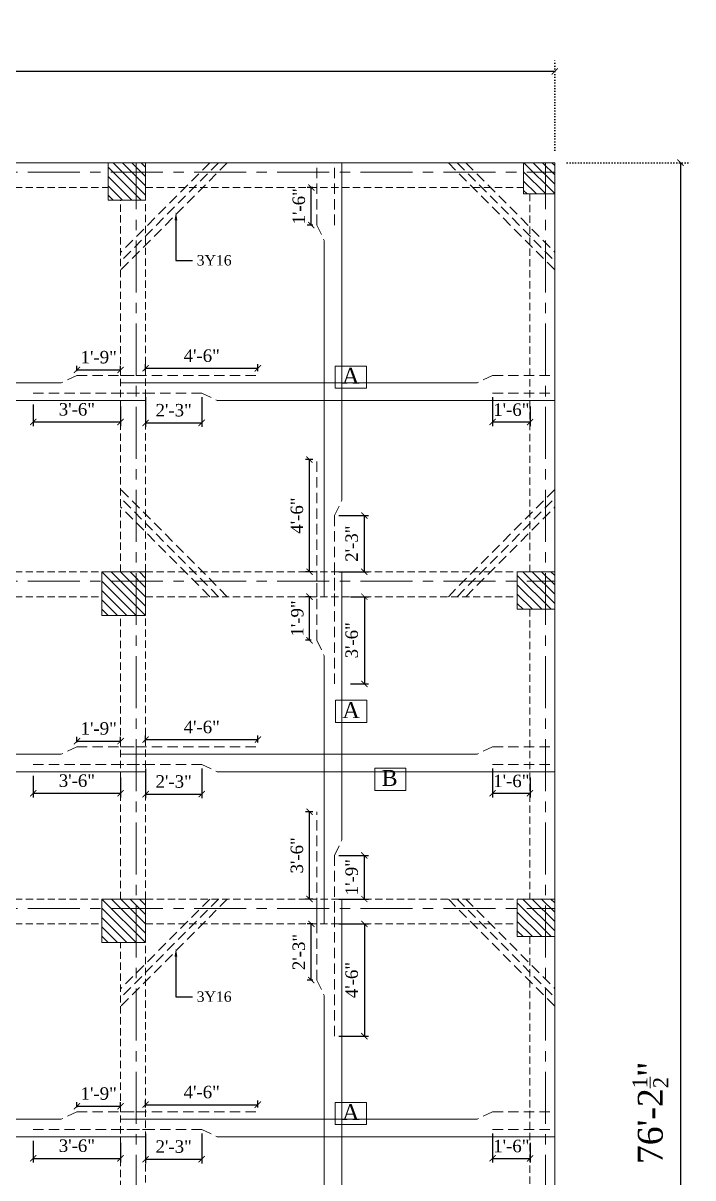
# Model space of a CAD drawing. Header units: feet. Extents: x 35006 to 48642, y 16494 to 18305.
# Drawn here: x 48320 to 48642, y 17382 to 17938 of the extents above; entities that cross this region are included whole.
import ezdxf
from ezdxf import colors
from ezdxf.entities.mleader import LeaderData, LeaderLine
from ezdxf.math import Vec2, Vec3

# ---------------------------------------------------------------- set-up
doc = ezdxf.new("R2010")
doc.units = ezdxf.units.FT
for name, pattern in [('CENTER', [2, 1.25, -0.25, 0.25, -0.25]), ('DOT2', [0.125, 0, -0.125]), ('HIDDEN', [0.375, 0.25, -0.125])]:
    doc.linetypes.add(name, pattern=pattern)
for name, color, linetype, lineweight in [('Column', 1, 'Continuous', 15), ('Dimension', 2, 'Continuous', 9), ('Hatch', 9, 'Continuous', 9), ('ST Beam', 7, 'Continuous', 20), ('ST GRIDS', 6, 'CENTER', 9), ('ST REINF', 1, 'Continuous', 35)]:
    doc.layers.add(name, color=color, linetype=linetype, lineweight=lineweight)
for name, color, linetype in [('ST DIM', 11, 'Continuous'), ('ST TABLE', 2, 'Continuous'), ('ST TEX', 3, 'Continuous')]:
    doc.layers.add(name, color=color, linetype=linetype)
doc.styles.add('RomanS', font='times.ttf')
doc.dimstyles.new('1-1', dxfattribs={"dimtxt": 9, "dimasz": 5, "dimexe": 6, "dimexo": 6, "dimgap": 3, "dimtad": 1, "dimdec": 1, "dimzin": 0, "dimdsep": 46, "dimlunit": 4, "dimtxsty": 'RomanS', "dimblk": 'ARCHTICK', "dimcen": 0.09, "dimclrd": 256, "dimclre": 256, "dimclrt": 3, "dimadec": 0, "dimazin": 0, "dimtfac": 0.6, "dimtdec": 1, "dimtix": 1, "dimtofl": 0, "dimtmove": 1, "dimatfit": 0, "dimfxl": 1, "dimtolj": 1, "dimtzin": 0, "dimarcsym": 0})
pattern_1 = [(315, (7835.215, -72.3245), (2.24506403, 2.24506403), [])]

# ---------------------------------------------------------------- blocks, each defined once
blk = doc.blocks.new('_ArchTick')
at = {"color": 0, "const_width": 0.15}
blk.add_lwpolyline([(-0.5, -0.5), (0.5, 0.5)], dxfattribs=at)
blk = doc.blocks.new('*D467')
at = {"layer": 'Defpoints', "color": 0, "ltscale": 10, "transparency": 16777216}
for p in [(48575.4, 17914.34), (47661, 17870.38), (48575.4, 17870.38)]:
    blk.add_point(p, dxfattribs=at)
at = {"layer": 'ST DIM', "linetype": 'DOT2', "lineweight": -2, "ltscale": 10, "transparency": 16777216}
for p, q in [((47661, 17876.38), (47661, 17920.34)), ((48575.4, 17876.38), (48575.4, 17920.34))]:
    blk.add_line(p, q, dxfattribs=at)
at = {"layer": 'ST DIM', "lineweight": -2, "ltscale": 10, "transparency": 16777216}
blk.add_line((47661, 17914.34), (48575.4, 17914.34), dxfattribs=at)
at = {"layer": 'ST DIM', "lineweight": -2, "ltscale": 10, "transparency": 16777216, "xscale": 3, "yscale": 3, "zscale": 3, "rotation": 180}
blk.add_blockref('_ArchTick', (47661, 17914.34), dxfattribs=at)
at = {"layer": 'ST DIM', "lineweight": -2, "ltscale": 10, "transparency": 16777216, "xscale": 3, "yscale": 3, "zscale": 3}
blk.add_blockref('_ArchTick', (48575.4, 17914.34), dxfattribs=at)
at = {"layer": 'ST DIM', "color": 3, "lineweight": 13, "ltscale": 10, "transparency": 16777216, "insert": (48118.2, 17928.84), "char_height": 12, "attachment_point": 5, "style": 'RomanS'}
blk.add_mtext('\\A1;76\'-2{\\H0.6x;\\S1/2;}"', dxfattribs=at)
blk = doc.blocks.new('*D468')
at = {"layer": 'Defpoints', "color": 0, "ltscale": 10, "transparency": 16777216}
for p in [(48575.4, 17870.38), (48575.4, 16955.98), (48635.86, 16955.98)]:
    blk.add_point(p, dxfattribs=at)
at = {"layer": 'ST DIM', "linetype": 'DOT2', "lineweight": -2, "ltscale": 10, "transparency": 16777216}
for p, q in [((48581.4, 17870.38), (48641.86, 17870.38)), ((48581.4, 16955.98), (48641.86, 16955.98))]:
    blk.add_line(p, q, dxfattribs=at)
at = {"layer": 'ST DIM', "lineweight": -2, "ltscale": 10, "transparency": 16777216}
blk.add_line((48635.86, 17870.38), (48635.86, 16955.98), dxfattribs=at)
at = {"layer": 'ST DIM', "lineweight": -2, "ltscale": 10, "transparency": 16777216, "xscale": 3, "yscale": 3, "zscale": 3}
for p, rotation in [((48635.86, 17870.38), 90), ((48635.86, 16955.98), 270)]:
    blk.add_blockref('_ArchTick', p, dxfattribs=dict(at, rotation=rotation))
at = {"layer": 'ST DIM', "color": 3, "lineweight": 13, "ltscale": 10, "transparency": 16777216, "insert": (48621.35, 17413.18), "char_height": 12, "attachment_point": 5, "rotation": 90, "style": 'RomanS'}
blk.add_mtext('\\A1;76\'-2{\\H0.6x;\\S1/2;}"', dxfattribs=at)
blk = doc.blocks.new('*D409')
at = {"layer": 'Defpoints', "color": 0, "transparency": 16777216}
for p in [(48469.5, 17700.54), (48483.82, 17700.54), (48469.5, 17673.54)]:
    blk.add_point(p, dxfattribs=at)
at = {"layer": 'ST DIM', "lineweight": -2, "transparency": 16777216}
for p, q in [((48471.5, 17700.54), (48485.82, 17700.54)), ((48483.82, 17673.54), (48483.82, 17700.54)), ((48471.5, 17673.54), (48485.82, 17673.54))]:
    blk.add_line(p, q, dxfattribs=at)
at = {"layer": 'ST DIM', "lineweight": -2, "transparency": 16777216, "xscale": 3, "yscale": 3, "zscale": 3}
for p, rotation in [((48483.82, 17700.54), 90), ((48483.82, 17673.54), 270)]:
    blk.add_blockref('_ArchTick', p, dxfattribs=dict(at, rotation=rotation))
at = {"layer": 'ST DIM', "color": 3, "lineweight": 9, "transparency": 16777216, "insert": (48477.77, 17687.04), "char_height": 6, "attachment_point": 5, "rotation": 90, "style": 'RomanS'}
blk.add_mtext('\\A1;2\'-3"', dxfattribs=at)
blk = doc.blocks.new('*D508')
at = {"layer": 'Defpoints', "color": 0, "transparency": 16777216}
for p in [(48458.31, 17858.38), (48461, 17858.38), (48461, 17840.38)]:
    blk.add_point(p, dxfattribs=at)
at = {"layer": 'ST DIM', "lineweight": -2, "transparency": 16777216}
for p, q in [((48459, 17858.38), (48456.31, 17858.38)), ((48458.31, 17840.38), (48458.31, 17858.38)), ((48459, 17840.38), (48456.31, 17840.38))]:
    blk.add_line(p, q, dxfattribs=at)
at = {"layer": 'ST DIM', "lineweight": -2, "transparency": 16777216, "xscale": 3, "yscale": 3, "zscale": 3}
for p, rotation in [((48458.31, 17858.38), 90), ((48458.31, 17840.38), 270)]:
    blk.add_blockref('_ArchTick', p, dxfattribs=dict(at, rotation=rotation))
at = {"layer": 'ST DIM', "color": 3, "lineweight": 9, "transparency": 16777216, "insert": (48452.31, 17849.38), "char_height": 6, "attachment_point": 5, "rotation": 90, "style": 'RomanS'}
blk.add_mtext('\\A1;1\'-6"', dxfattribs=at)
blk = doc.blocks.new('*D509')
at = {"layer": 'Defpoints', "color": 0, "transparency": 16777216}
for p in [(48457.44, 17727.54), (48461, 17727.54), (48461, 17673.54)]:
    blk.add_point(p, dxfattribs=at)
at = {"layer": 'ST DIM', "lineweight": -2, "transparency": 16777216}
for p, q in [((48459, 17727.54), (48455.44, 17727.54)), ((48457.44, 17673.54), (48457.44, 17727.54)), ((48459, 17673.54), (48455.44, 17673.54))]:
    blk.add_line(p, q, dxfattribs=at)
at = {"layer": 'ST DIM', "lineweight": -2, "transparency": 16777216, "xscale": 3, "yscale": 3, "zscale": 3}
for p, rotation in [((48457.44, 17727.54), 90), ((48457.44, 17673.54), 270)]:
    blk.add_blockref('_ArchTick', p, dxfattribs=dict(at, rotation=rotation))
at = {"layer": 'ST DIM', "color": 3, "lineweight": 9, "transparency": 16777216, "insert": (48451.39, 17700.54), "char_height": 6, "attachment_point": 5, "rotation": 90, "style": 'RomanS'}
blk.add_mtext('\\A1;4\'-6"', dxfattribs=at)
blk = doc.blocks.new('*D510')
at = {"layer": 'Defpoints', "color": 0, "transparency": 16777216}
for p in [(48366.55, 17770.7), (48345.55, 17768.01), (48366.55, 17768.01)]:
    blk.add_point(p, dxfattribs=at)
at = {"layer": 'ST DIM', "lineweight": -2, "transparency": 16777216}
for p, q in [((48345.55, 17770.01), (48345.55, 17772.7)), ((48345.55, 17770.7), (48366.55, 17770.7)), ((48366.55, 17770.01), (48366.55, 17772.7))]:
    blk.add_line(p, q, dxfattribs=at)
at = {"layer": 'ST DIM', "lineweight": -2, "transparency": 16777216, "xscale": 3, "yscale": 3, "zscale": 3, "rotation": 180}
blk.add_blockref('_ArchTick', (48345.55, 17770.7), dxfattribs=at)
at = {"layer": 'ST DIM', "lineweight": -2, "transparency": 16777216, "xscale": 3, "yscale": 3, "zscale": 3}
blk.add_blockref('_ArchTick', (48366.55, 17770.7), dxfattribs=at)
at = {"layer": 'ST DIM', "color": 3, "lineweight": 9, "transparency": 16777216, "insert": (48356.05, 17776.76), "char_height": 6, "attachment_point": 5, "style": 'RomanS'}
blk.add_mtext('\\A1;1\'-9"', dxfattribs=at)
blk = doc.blocks.new('*D411')
at = {"layer": 'Defpoints', "color": 0, "transparency": 16777216}
for p in [(48324.56, 17755.96), (48366.55, 17755.13), (48366.55, 17745.6)]:
    blk.add_point(p, dxfattribs=at)
at = {"layer": 'ST DIM', "lineweight": -2, "transparency": 16777216}
for p, q in [((48324.56, 17753.96), (48324.56, 17743.6)), ((48366.55, 17753.13), (48366.55, 17743.6)), ((48324.56, 17745.6), (48366.55, 17745.6))]:
    blk.add_line(p, q, dxfattribs=at)
at = {"layer": 'ST DIM', "lineweight": -2, "transparency": 16777216, "xscale": 3, "yscale": 3, "zscale": 3, "rotation": 180}
blk.add_blockref('_ArchTick', (48324.56, 17745.6), dxfattribs=at)
at = {"layer": 'ST DIM', "lineweight": -2, "transparency": 16777216, "xscale": 3, "yscale": 3, "zscale": 3}
blk.add_blockref('_ArchTick', (48366.55, 17745.6), dxfattribs=at)
at = {"layer": 'ST DIM', "color": 3, "lineweight": 9, "transparency": 16777216, "insert": (48345.55, 17751.65), "char_height": 6, "attachment_point": 5, "style": 'RomanS'}
blk.add_mtext('\\A1;3\'-6"', dxfattribs=at)
blk = doc.blocks.new('*D412')
at = {"layer": 'Defpoints', "color": 0, "transparency": 16777216}
for p in [(48378.6, 17759.51), (48405.6, 17759.51), (48405.6, 17745.19)]:
    blk.add_point(p, dxfattribs=at)
at = {"layer": 'ST DIM', "lineweight": -2, "transparency": 16777216}
for p, q in [((48378.6, 17757.51), (48378.6, 17743.19)), ((48405.6, 17757.51), (48405.6, 17743.19)), ((48378.6, 17745.19), (48405.6, 17745.19))]:
    blk.add_line(p, q, dxfattribs=at)
at = {"layer": 'ST DIM', "lineweight": -2, "transparency": 16777216, "xscale": 3, "yscale": 3, "zscale": 3, "rotation": 180}
blk.add_blockref('_ArchTick', (48378.6, 17745.19), dxfattribs=at)
at = {"layer": 'ST DIM', "lineweight": -2, "transparency": 16777216, "xscale": 3, "yscale": 3, "zscale": 3}
blk.add_blockref('_ArchTick', (48405.6, 17745.19), dxfattribs=at)
at = {"layer": 'ST DIM', "color": 3, "lineweight": 9, "transparency": 16777216, "insert": (48392.1, 17751.24), "char_height": 6, "attachment_point": 5, "style": 'RomanS'}
blk.add_mtext('\\A1;2\'-3"', dxfattribs=at)
blk = doc.blocks.new('*D413')
at = {"layer": 'Defpoints', "color": 0, "transparency": 16777216}
for p in [(48545.52, 17759.51), (48563.52, 17755.13), (48563.52, 17745.6)]:
    blk.add_point(p, dxfattribs=at)
at = {"layer": 'ST DIM', "lineweight": -2, "transparency": 16777216}
for p, q in [((48545.52, 17757.51), (48545.52, 17743.6)), ((48563.52, 17753.13), (48563.52, 17743.6)), ((48545.52, 17745.6), (48563.52, 17745.6))]:
    blk.add_line(p, q, dxfattribs=at)
at = {"layer": 'ST DIM', "lineweight": -2, "transparency": 16777216, "xscale": 3, "yscale": 3, "zscale": 3, "rotation": 180}
blk.add_blockref('_ArchTick', (48545.52, 17745.6), dxfattribs=at)
at = {"layer": 'ST DIM', "lineweight": -2, "transparency": 16777216, "xscale": 3, "yscale": 3, "zscale": 3}
blk.add_blockref('_ArchTick', (48563.52, 17745.6), dxfattribs=at)
at = {"layer": 'ST DIM', "color": 3, "lineweight": 9, "transparency": 16777216, "insert": (48554.52, 17751.51), "char_height": 6, "attachment_point": 5, "style": 'RomanS'}
blk.add_mtext('\\A1;1\'-6"', dxfattribs=at)
blk = doc.blocks.new('*D512')
at = {"layer": 'Defpoints', "color": 0, "transparency": 16777216}
for p in [(48432.6, 17771.42), (48378.6, 17768.01), (48432.6, 17768.01)]:
    blk.add_point(p, dxfattribs=at)
at = {"layer": 'ST DIM', "lineweight": -2, "transparency": 16777216}
for p, q in [((48378.6, 17770.01), (48378.6, 17773.42)), ((48378.6, 17771.42), (48432.6, 17771.42)), ((48432.6, 17770.01), (48432.6, 17773.42))]:
    blk.add_line(p, q, dxfattribs=at)
at = {"layer": 'ST DIM', "lineweight": -2, "transparency": 16777216, "xscale": 3, "yscale": 3, "zscale": 3, "rotation": 180}
blk.add_blockref('_ArchTick', (48378.6, 17771.42), dxfattribs=at)
at = {"layer": 'ST DIM', "lineweight": -2, "transparency": 16777216, "xscale": 3, "yscale": 3, "zscale": 3}
blk.add_blockref('_ArchTick', (48432.6, 17771.42), dxfattribs=at)
at = {"layer": 'ST DIM', "color": 3, "lineweight": 9, "transparency": 16777216, "insert": (48405.6, 17777.48), "char_height": 6, "attachment_point": 5, "style": 'RomanS'}
blk.add_mtext('\\A1;4\'-6"', dxfattribs=at)
blk = doc.blocks.new('*D481')
at = {"layer": 'Defpoints', "color": 0, "transparency": 16777216}
for p in [(48345.55, 17589.35), (48366.55, 17592.04), (48366.55, 17589.35)]:
    blk.add_point(p, dxfattribs=at)
at = {"layer": 'ST DIM', "lineweight": -2, "transparency": 16777216}
for p, q in [((48345.55, 17591.35), (48345.55, 17594.04)), ((48366.55, 17591.35), (48366.55, 17594.04)), ((48345.55, 17592.04), (48366.55, 17592.04))]:
    blk.add_line(p, q, dxfattribs=at)
at = {"layer": 'ST DIM', "lineweight": -2, "transparency": 16777216, "xscale": 3, "yscale": 3, "zscale": 3, "rotation": 180}
blk.add_blockref('_ArchTick', (48345.55, 17592.04), dxfattribs=at)
at = {"layer": 'ST DIM', "lineweight": -2, "transparency": 16777216, "xscale": 3, "yscale": 3, "zscale": 3}
blk.add_blockref('_ArchTick', (48366.55, 17592.04), dxfattribs=at)
at = {"layer": 'ST DIM', "color": 3, "lineweight": 9, "transparency": 16777216, "insert": (48356.05, 17598.1), "char_height": 6, "attachment_point": 5, "style": 'RomanS'}
blk.add_mtext('\\A1;1\'-9"', dxfattribs=at)
blk = doc.blocks.new('*D378')
at = {"layer": 'Defpoints', "color": 0, "transparency": 16777216}
for p in [(48324.56, 17577.29), (48366.55, 17576.47), (48366.55, 17566.94)]:
    blk.add_point(p, dxfattribs=at)
at = {"layer": 'ST DIM', "lineweight": -2, "transparency": 16777216}
for p, q in [((48324.56, 17575.29), (48324.56, 17564.94)), ((48366.55, 17574.47), (48366.55, 17564.94)), ((48324.56, 17566.94), (48366.55, 17566.94))]:
    blk.add_line(p, q, dxfattribs=at)
at = {"layer": 'ST DIM', "lineweight": -2, "transparency": 16777216, "xscale": 3, "yscale": 3, "zscale": 3, "rotation": 180}
blk.add_blockref('_ArchTick', (48324.56, 17566.94), dxfattribs=at)
at = {"layer": 'ST DIM', "lineweight": -2, "transparency": 16777216, "xscale": 3, "yscale": 3, "zscale": 3}
blk.add_blockref('_ArchTick', (48366.55, 17566.94), dxfattribs=at)
at = {"layer": 'ST DIM', "color": 3, "lineweight": 9, "transparency": 16777216, "insert": (48345.55, 17572.99), "char_height": 6, "attachment_point": 5, "style": 'RomanS'}
blk.add_mtext('\\A1;3\'-6"', dxfattribs=at)
blk = doc.blocks.new('*D379')
at = {"layer": 'Defpoints', "color": 0, "transparency": 16777216}
for p in [(48378.6, 17580.85), (48405.6, 17580.85), (48405.6, 17566.53)]:
    blk.add_point(p, dxfattribs=at)
at = {"layer": 'ST DIM', "lineweight": -2, "transparency": 16777216}
for p, q in [((48378.6, 17578.85), (48378.6, 17564.53)), ((48405.6, 17578.85), (48405.6, 17564.53)), ((48378.6, 17566.53), (48405.6, 17566.53))]:
    blk.add_line(p, q, dxfattribs=at)
at = {"layer": 'ST DIM', "lineweight": -2, "transparency": 16777216, "xscale": 3, "yscale": 3, "zscale": 3, "rotation": 180}
blk.add_blockref('_ArchTick', (48378.6, 17566.53), dxfattribs=at)
at = {"layer": 'ST DIM', "lineweight": -2, "transparency": 16777216, "xscale": 3, "yscale": 3, "zscale": 3}
blk.add_blockref('_ArchTick', (48405.6, 17566.53), dxfattribs=at)
at = {"layer": 'ST DIM', "color": 3, "lineweight": 9, "transparency": 16777216, "insert": (48392.1, 17572.58), "char_height": 6, "attachment_point": 5, "style": 'RomanS'}
blk.add_mtext('\\A1;2\'-3"', dxfattribs=at)
blk = doc.blocks.new('*D380')
at = {"layer": 'Defpoints', "color": 0, "transparency": 16777216}
for p in [(48545.52, 17580.85), (48563.52, 17576.47), (48563.52, 17566.94)]:
    blk.add_point(p, dxfattribs=at)
at = {"layer": 'ST DIM', "lineweight": -2, "transparency": 16777216}
for p, q in [((48545.52, 17578.85), (48545.52, 17564.94)), ((48563.52, 17574.47), (48563.52, 17564.94)), ((48545.52, 17566.94), (48563.52, 17566.94))]:
    blk.add_line(p, q, dxfattribs=at)
at = {"layer": 'ST DIM', "lineweight": -2, "transparency": 16777216, "xscale": 3, "yscale": 3, "zscale": 3, "rotation": 180}
blk.add_blockref('_ArchTick', (48545.52, 17566.94), dxfattribs=at)
at = {"layer": 'ST DIM', "lineweight": -2, "transparency": 16777216, "xscale": 3, "yscale": 3, "zscale": 3}
blk.add_blockref('_ArchTick', (48563.52, 17566.94), dxfattribs=at)
at = {"layer": 'ST DIM', "color": 3, "lineweight": 9, "transparency": 16777216, "insert": (48554.52, 17572.84), "char_height": 6, "attachment_point": 5, "style": 'RomanS'}
blk.add_mtext('\\A1;1\'-6"', dxfattribs=at)
blk = doc.blocks.new('*D483')
at = {"layer": 'Defpoints', "color": 0, "transparency": 16777216}
for p in [(48432.6, 17592.76), (48378.6, 17589.35), (48432.6, 17589.35)]:
    blk.add_point(p, dxfattribs=at)
at = {"layer": 'ST DIM', "lineweight": -2, "transparency": 16777216}
for p, q in [((48378.6, 17591.35), (48378.6, 17594.76)), ((48378.6, 17592.76), (48432.6, 17592.76)), ((48432.6, 17591.35), (48432.6, 17594.76))]:
    blk.add_line(p, q, dxfattribs=at)
at = {"layer": 'ST DIM', "lineweight": -2, "transparency": 16777216, "xscale": 3, "yscale": 3, "zscale": 3, "rotation": 180}
blk.add_blockref('_ArchTick', (48378.6, 17592.76), dxfattribs=at)
at = {"layer": 'ST DIM', "lineweight": -2, "transparency": 16777216, "xscale": 3, "yscale": 3, "zscale": 3}
blk.add_blockref('_ArchTick', (48432.6, 17592.76), dxfattribs=at)
at = {"layer": 'ST DIM', "color": 3, "lineweight": 9, "transparency": 16777216, "insert": (48405.6, 17598.81), "char_height": 6, "attachment_point": 5, "style": 'RomanS'}
blk.add_mtext('\\A1;4\'-6"', dxfattribs=at)
blk = doc.blocks.new('*D393')
at = {"layer": 'Defpoints', "color": 0, "transparency": 16777216}
for p in [(48469.5, 17537.06), (48483.82, 17537.06), (48469.5, 17516.06)]:
    blk.add_point(p, dxfattribs=at)
at = {"layer": 'ST DIM', "lineweight": -2, "transparency": 16777216}
for p, q in [((48471.5, 17537.06), (48485.82, 17537.06)), ((48483.82, 17516.06), (48483.82, 17537.06)), ((48471.5, 17516.06), (48485.82, 17516.06))]:
    blk.add_line(p, q, dxfattribs=at)
at = {"layer": 'ST DIM', "lineweight": -2, "transparency": 16777216, "xscale": 3, "yscale": 3, "zscale": 3}
for p, rotation in [((48483.82, 17537.06), 90), ((48483.82, 17516.06), 270)]:
    blk.add_blockref('_ArchTick', p, dxfattribs=dict(at, rotation=rotation))
at = {"layer": 'ST DIM', "color": 3, "lineweight": 9, "transparency": 16777216, "insert": (48477.76, 17526.56), "char_height": 6, "attachment_point": 5, "rotation": 90, "style": 'RomanS'}
blk.add_mtext('\\A1;1\'-9"', dxfattribs=at)
blk = doc.blocks.new('*D394')
at = {"layer": 'Defpoints', "color": 0, "transparency": 16777216}
for p in [(48457.44, 17661.54), (48460.26, 17661.54), (48460.26, 17640.54)]:
    blk.add_point(p, dxfattribs=at)
at = {"layer": 'ST DIM', "lineweight": -2, "transparency": 16777216}
for p, q in [((48458.26, 17661.54), (48455.44, 17661.54)), ((48457.44, 17640.54), (48457.44, 17661.54)), ((48458.26, 17640.54), (48455.44, 17640.54))]:
    blk.add_line(p, q, dxfattribs=at)
at = {"layer": 'ST DIM', "lineweight": -2, "transparency": 16777216, "xscale": 3, "yscale": 3, "zscale": 3}
for p, rotation in [((48457.44, 17661.54), 90), ((48457.44, 17640.54), 270)]:
    blk.add_blockref('_ArchTick', p, dxfattribs=dict(at, rotation=rotation))
at = {"layer": 'ST DIM', "color": 3, "lineweight": 9, "transparency": 16777216, "insert": (48451.57, 17651.04), "char_height": 6, "attachment_point": 5, "rotation": 90, "style": 'RomanS'}
blk.add_mtext('\\A1;1\'-9"', dxfattribs=at)
blk = doc.blocks.new('*D488')
at = {"layer": 'Defpoints', "color": 0, "transparency": 16777216}
for p in [(48457.44, 17558.06), (48461, 17558.06), (48461, 17516.06)]:
    blk.add_point(p, dxfattribs=at)
at = {"layer": 'ST DIM', "lineweight": -2, "transparency": 16777216}
for p, q in [((48459, 17558.06), (48455.44, 17558.06)), ((48457.44, 17516.06), (48457.44, 17558.06)), ((48459, 17516.06), (48455.44, 17516.06))]:
    blk.add_line(p, q, dxfattribs=at)
at = {"layer": 'ST DIM', "lineweight": -2, "transparency": 16777216, "xscale": 3, "yscale": 3, "zscale": 3}
for p, rotation in [((48457.44, 17558.06), 90), ((48457.44, 17516.06), 270)]:
    blk.add_blockref('_ArchTick', p, dxfattribs=dict(at, rotation=rotation))
at = {"layer": 'ST DIM', "color": 3, "lineweight": 9, "transparency": 16777216, "insert": (48451.39, 17537.06), "char_height": 6, "attachment_point": 5, "rotation": 90, "style": 'RomanS'}
blk.add_mtext('\\A1;3\'-6"', dxfattribs=at)
blk = doc.blocks.new('*D395')
at = {"layer": 'Defpoints', "color": 0, "transparency": 16777216}
for p in [(48475.13, 17661.54), (48475.13, 17619.54), (48483.82, 17619.54)]:
    blk.add_point(p, dxfattribs=at)
at = {"layer": 'ST DIM', "lineweight": -2, "transparency": 16777216}
for p, q in [((48477.13, 17661.54), (48485.82, 17661.54)), ((48483.82, 17661.54), (48483.82, 17619.54)), ((48477.13, 17619.54), (48485.82, 17619.54))]:
    blk.add_line(p, q, dxfattribs=at)
at = {"layer": 'ST DIM', "lineweight": -2, "transparency": 16777216, "xscale": 3, "yscale": 3, "zscale": 3}
for p, rotation in [((48483.82, 17661.54), 90), ((48483.82, 17619.54), 270)]:
    blk.add_blockref('_ArchTick', p, dxfattribs=dict(at, rotation=rotation))
at = {"layer": 'ST DIM', "color": 3, "lineweight": 9, "transparency": 16777216, "insert": (48477.77, 17640.54), "char_height": 6, "attachment_point": 5, "rotation": 90, "style": 'RomanS'}
blk.add_mtext('\\A1;3\'-6"', dxfattribs=at)
blk = doc.blocks.new('*D475')
at = {"layer": 'Defpoints', "color": 0, "transparency": 16777216}
for p in [(48366.55, 17416.37), (48345.55, 17413.69), (48366.55, 17413.69)]:
    blk.add_point(p, dxfattribs=at)
at = {"layer": 'ST DIM', "lineweight": -2, "transparency": 16777216}
for p, q in [((48345.55, 17415.69), (48345.55, 17418.37)), ((48345.55, 17416.37), (48366.55, 17416.37)), ((48366.55, 17415.69), (48366.55, 17418.37))]:
    blk.add_line(p, q, dxfattribs=at)
at = {"layer": 'ST DIM', "lineweight": -2, "transparency": 16777216, "xscale": 3, "yscale": 3, "zscale": 3, "rotation": 180}
blk.add_blockref('_ArchTick', (48345.55, 17416.37), dxfattribs=at)
at = {"layer": 'ST DIM', "lineweight": -2, "transparency": 16777216, "xscale": 3, "yscale": 3, "zscale": 3}
blk.add_blockref('_ArchTick', (48366.55, 17416.37), dxfattribs=at)
at = {"layer": 'ST DIM', "color": 3, "lineweight": 9, "transparency": 16777216, "insert": (48356.05, 17422.43), "char_height": 6, "attachment_point": 5, "style": 'RomanS'}
blk.add_mtext('\\A1;1\'-9"', dxfattribs=at)
blk = doc.blocks.new('*D373')
at = {"layer": 'Defpoints', "color": 0, "transparency": 16777216}
for p in [(48324.56, 17401.63), (48366.55, 17400.81), (48366.55, 17391.28)]:
    blk.add_point(p, dxfattribs=at)
at = {"layer": 'ST DIM', "lineweight": -2, "transparency": 16777216}
for p, q in [((48324.56, 17399.63), (48324.56, 17389.28)), ((48366.55, 17398.81), (48366.55, 17389.28)), ((48324.56, 17391.28), (48366.55, 17391.28))]:
    blk.add_line(p, q, dxfattribs=at)
at = {"layer": 'ST DIM', "lineweight": -2, "transparency": 16777216, "xscale": 3, "yscale": 3, "zscale": 3, "rotation": 180}
blk.add_blockref('_ArchTick', (48324.56, 17391.28), dxfattribs=at)
at = {"layer": 'ST DIM', "lineweight": -2, "transparency": 16777216, "xscale": 3, "yscale": 3, "zscale": 3}
blk.add_blockref('_ArchTick', (48366.55, 17391.28), dxfattribs=at)
at = {"layer": 'ST DIM', "color": 3, "lineweight": 9, "transparency": 16777216, "insert": (48345.55, 17397.33), "char_height": 6, "attachment_point": 5, "style": 'RomanS'}
blk.add_mtext('\\A1;3\'-6"', dxfattribs=at)
blk = doc.blocks.new('*D374')
at = {"layer": 'Defpoints', "color": 0, "transparency": 16777216}
for p in [(48378.6, 17405.18), (48405.6, 17405.18), (48405.6, 17390.86)]:
    blk.add_point(p, dxfattribs=at)
at = {"layer": 'ST DIM', "lineweight": -2, "transparency": 16777216}
for p, q in [((48378.6, 17403.18), (48378.6, 17388.86)), ((48405.6, 17403.18), (48405.6, 17388.86)), ((48378.6, 17390.86), (48405.6, 17390.86))]:
    blk.add_line(p, q, dxfattribs=at)
at = {"layer": 'ST DIM', "lineweight": -2, "transparency": 16777216, "xscale": 3, "yscale": 3, "zscale": 3, "rotation": 180}
blk.add_blockref('_ArchTick', (48378.6, 17390.86), dxfattribs=at)
at = {"layer": 'ST DIM', "lineweight": -2, "transparency": 16777216, "xscale": 3, "yscale": 3, "zscale": 3}
blk.add_blockref('_ArchTick', (48405.6, 17390.86), dxfattribs=at)
at = {"layer": 'ST DIM', "color": 3, "lineweight": 9, "transparency": 16777216, "insert": (48392.1, 17396.92), "char_height": 6, "attachment_point": 5, "style": 'RomanS'}
blk.add_mtext('\\A1;2\'-3"', dxfattribs=at)
blk = doc.blocks.new('*D375')
at = {"layer": 'Defpoints', "color": 0, "transparency": 16777216}
for p in [(48545.52, 17405.18), (48563.52, 17400.81), (48563.52, 17391.28)]:
    blk.add_point(p, dxfattribs=at)
at = {"layer": 'ST DIM', "lineweight": -2, "transparency": 16777216}
for p, q in [((48545.52, 17403.18), (48545.52, 17389.28)), ((48563.52, 17398.81), (48563.52, 17389.28)), ((48545.52, 17391.28), (48563.52, 17391.28))]:
    blk.add_line(p, q, dxfattribs=at)
at = {"layer": 'ST DIM', "lineweight": -2, "transparency": 16777216, "xscale": 3, "yscale": 3, "zscale": 3, "rotation": 180}
blk.add_blockref('_ArchTick', (48545.52, 17391.28), dxfattribs=at)
at = {"layer": 'ST DIM', "lineweight": -2, "transparency": 16777216, "xscale": 3, "yscale": 3, "zscale": 3}
blk.add_blockref('_ArchTick', (48563.52, 17391.28), dxfattribs=at)
at = {"layer": 'ST DIM', "color": 3, "lineweight": 9, "transparency": 16777216, "insert": (48554.52, 17397.18), "char_height": 6, "attachment_point": 5, "style": 'RomanS'}
blk.add_mtext('\\A1;1\'-6"', dxfattribs=at)
blk = doc.blocks.new('*D477')
at = {"layer": 'Defpoints', "color": 0, "transparency": 16777216}
for p in [(48432.6, 17417.1), (48378.6, 17413.69), (48432.6, 17413.69)]:
    blk.add_point(p, dxfattribs=at)
at = {"layer": 'ST DIM', "lineweight": -2, "transparency": 16777216}
for p, q in [((48378.6, 17415.69), (48378.6, 17419.1)), ((48378.6, 17417.1), (48432.6, 17417.1)), ((48432.6, 17415.69), (48432.6, 17419.1))]:
    blk.add_line(p, q, dxfattribs=at)
at = {"layer": 'ST DIM', "lineweight": -2, "transparency": 16777216, "xscale": 3, "yscale": 3, "zscale": 3, "rotation": 180}
blk.add_blockref('_ArchTick', (48378.6, 17417.1), dxfattribs=at)
at = {"layer": 'ST DIM', "lineweight": -2, "transparency": 16777216, "xscale": 3, "yscale": 3, "zscale": 3}
blk.add_blockref('_ArchTick', (48432.6, 17417.1), dxfattribs=at)
at = {"layer": 'ST DIM', "color": 3, "lineweight": 9, "transparency": 16777216, "insert": (48405.6, 17423.15), "char_height": 6, "attachment_point": 5, "style": 'RomanS'}
blk.add_mtext('\\A1;4\'-6"', dxfattribs=at)
blk = doc.blocks.new('*D499')
at = {"layer": 'Defpoints', "color": 0, "transparency": 16777216}
for p in [(48458.31, 17504.06), (48461, 17504.06), (48461, 17477.06)]:
    blk.add_point(p, dxfattribs=at)
at = {"layer": 'ST DIM', "lineweight": -2, "transparency": 16777216}
for p, q in [((48459, 17504.06), (48456.31, 17504.06)), ((48458.31, 17477.06), (48458.31, 17504.06)), ((48459, 17477.06), (48456.31, 17477.06))]:
    blk.add_line(p, q, dxfattribs=at)
at = {"layer": 'ST DIM', "lineweight": -2, "transparency": 16777216, "xscale": 3, "yscale": 3, "zscale": 3}
for p, rotation in [((48458.31, 17504.06), 90), ((48458.31, 17477.06), 270)]:
    blk.add_blockref('_ArchTick', p, dxfattribs=dict(at, rotation=rotation))
at = {"layer": 'ST DIM', "color": 3, "lineweight": 9, "transparency": 16777216, "insert": (48452.31, 17490.56), "char_height": 6, "attachment_point": 5, "rotation": 90, "style": 'RomanS'}
blk.add_mtext('\\A1;2\'-3"', dxfattribs=at)
blk = doc.blocks.new('*D501')
at = {"layer": 'Defpoints', "color": 0, "transparency": 16777216}
for p in [(48469.5, 17504.06), (48469.5, 17450.06), (48483.82, 17450.06)]:
    blk.add_point(p, dxfattribs=at)
at = {"layer": 'ST DIM', "lineweight": -2, "transparency": 16777216}
for p, q in [((48471.5, 17504.06), (48485.82, 17504.06)), ((48483.82, 17504.06), (48483.82, 17450.06)), ((48471.5, 17450.06), (48485.82, 17450.06))]:
    blk.add_line(p, q, dxfattribs=at)
at = {"layer": 'ST DIM', "lineweight": -2, "transparency": 16777216, "xscale": 3, "yscale": 3, "zscale": 3}
for p, rotation in [((48483.82, 17504.06), 90), ((48483.82, 17450.06), 270)]:
    blk.add_blockref('_ArchTick', p, dxfattribs=dict(at, rotation=rotation))
at = {"layer": 'ST DIM', "color": 3, "lineweight": 9, "transparency": 16777216, "insert": (48477.77, 17477.06), "char_height": 6, "attachment_point": 5, "rotation": 90, "style": 'RomanS'}
blk.add_mtext('\\A1;4\'-6"', dxfattribs=at)

msp = doc.modelspace()

# ---------------------------------------------------------------- hatches: boundary and pattern name
at = {"layer": 'Hatch', "lineweight": 9, "transparency": 33554505}
h = msp.add_hatch(dxfattribs=at)
h.set_pattern_fill('ANSI31', color=253, angle=-90)
h.set_pattern_definition(pattern_1)
h.paths.add_polyline_path([(48360.6, 17870.38), (48360.6, 17852.38), (48378.6, 17852.38), (48378.6, 17870.38)])
h = msp.add_hatch(dxfattribs=at)
h.set_pattern_fill('ANSI31', color=253, angle=-90)
h.set_pattern_definition(pattern_1)
h.paths.add_polyline_path([(48560.4, 17855.38), (48575.4, 17855.38), (48575.4, 17870.38), (48560.4, 17870.38)])
h = msp.add_hatch(dxfattribs=at)
h.set_pattern_fill('ANSI31', color=253, angle=-90)
h.set_pattern_definition([(315, (8346.967, -72.3245), (2.24506403, 2.24506403), [])])
h.paths.add_polyline_path([(48378.6, 17673.54), (48357.6, 17673.54), (48357.6, 17652.54), (48378.6, 17652.54)])
h = msp.add_hatch(dxfattribs=at)
h.set_pattern_fill('ANSI31', color=253, angle=-90)
h.set_pattern_definition([(315, (7835.215, 85.154), (2.24506403, 2.24506403), [])])
h.paths.add_polyline_path([(48557.4, 17673.54), (48557.4, 17655.54), (48575.4, 17655.54), (48575.4, 17673.54)])
h = msp.add_hatch(dxfattribs=at)
h.set_pattern_fill('ANSI31', color=253, angle=-90)
h.set_pattern_definition([(315, (8346.967, -229.803), (2.24506403, 2.24506403), [])])
h.paths.add_polyline_path([(48378.6, 17516.06), (48357.6, 17516.06), (48357.6, 17495.06), (48378.6, 17495.06)])
h = msp.add_hatch(dxfattribs=at)
h.set_pattern_fill('ANSI31', color=253, angle=-90)
h.set_pattern_definition(pattern_1)
h.paths.add_polyline_path([(48557.4, 17516.06), (48557.4, 17498.06), (48575.4, 17498.06), (48575.4, 17516.06)])

# ---------------------------------------------------------------- linework, layer by layer
at = {"layer": 'Column', "lineweight": 18}
for points in [[(48360.6, 17870.38), (48378.6, 17870.38), (48378.6, 17852.38), (48360.6, 17852.38)], [(48560.4, 17870.38), (48575.4, 17870.38), (48575.4, 17855.38), (48560.4, 17855.38)], [(48357.6, 17673.54), (48378.6, 17673.54), (48378.6, 17652.54), (48357.6, 17652.54)], [(48575.4, 17673.54), (48557.4, 17673.54), (48557.4, 17655.54), (48575.4, 17655.54)], [(48357.6, 17516.06), (48378.6, 17516.06), (48378.6, 17495.06), (48357.6, 17495.06)], [(48575.4, 17516.06), (48557.4, 17516.06), (48557.4, 17498.06), (48575.4, 17498.06)]]:
    msp.add_lwpolyline(points, close=True, dxfattribs=at)
at = {"layer": 'ST Beam', "linetype": 'Continuous', "lineweight": 15, "ltscale": 10}
for p, q in [((47661, 17870.38), (48575.4, 17870.38)), ((48575.4, 17870.38), (48575.4, 16955.98))]:
    msp.add_line(p, q, dxfattribs=at)
at = {"layer": 'ST Beam', "linetype": 'HIDDEN', "lineweight": 13, "ltscale": 14}
for p, q in [((48221.16, 17858.38), (48360.6, 17858.38)), ((48378.6, 17858.38), (48560.4, 17858.38)), ((48378.6, 16964.98), (48378.6, 17858.38)), ((48563.4, 17855.38), (48563.4, 17673.54)), ((48366.6, 17673.54), (48366.6, 17852.38)), ((48221.16, 17673.54), (48369.6, 17673.54)), ((48378.6, 17673.54), (48575.4, 17673.54)), ((48221.16, 17661.54), (48357.6, 17661.54)), ((48378.6, 17661.54), (48557.4, 17661.54)), ((48563.4, 17655.54), (48563.4, 17516.06)), ((48366.6, 17516.06), (48366.6, 17652.54)), ((47670, 17516.06), (48566.4, 17516.06)), ((48221.16, 17504.06), (48357.6, 17504.06)), ((48378.6, 17504.06), (48557.4, 17504.06)), ((48366.6, 17319.21), (48366.6, 17495.06)), ((48563.4, 17498.06), (48563.4, 17319.21))]:
    msp.add_line(p, q, dxfattribs=at)
at = {"layer": 'ST GRIDS', "color": 251, "lineweight": 13, "ltscale": 20}
for p, q in [((47561.95, 17865.88), (48575.4, 17865.88)), ((48374.1, 16847.93), (48374.1, 17870.38)), ((48570.9, 16847.93), (48570.9, 17870.38)), ((47561.95, 17669.04), (48575.4, 17669.04)), ((47561.95, 17511.56), (48575.4, 17511.56))]:
    msp.add_line(p, q, dxfattribs=at)
at = {"layer": 'ST REINF', "linetype": 'HIDDEN', "lineweight": 18, "ltscale": 20}
for p, q in [((48409.45, 17870.38), (48366.6, 17827.19)), ((48413.68, 17870.38), (48366.6, 17822.93)), ((48417.9, 17870.38), (48366.6, 17818.67)), ((48461, 17840.38), (48461, 17870.38)), ((48469.5, 17840.38), (48469.5, 17870.38)), ((48524.22, 17870.38), (48575.52, 17818.67)), ((48528.45, 17870.38), (48575.52, 17822.93)), ((48532.67, 17870.38), (48575.52, 17827.19)), ((48461, 17840.38), (48464.55, 17832.88)), ((48345.55, 17768.01), (48338.05, 17764.46)), ((48345.55, 17768.01), (48378.55, 17768.01)), ((48366.6, 17768.01), (48432.6, 17768.01)), ((48545.52, 17768.01), (48538.02, 17764.46)), ((48545.52, 17768.01), (48575.52, 17768.01)), ((48324.56, 17759.51), (48378.56, 17759.51)), ((48405.6, 17759.51), (48366.6, 17759.51)), ((48405.6, 17759.51), (48413.1, 17755.96)), ((48545.52, 17759.51), (48575.52, 17759.51)), ((48461, 17661.54), (48461, 17727.54)), ((48417.9, 17661.54), (48366.6, 17713.25)), ((48524.22, 17661.54), (48575.52, 17713.25)), ((48413.68, 17661.54), (48366.6, 17708.99)), ((48409.45, 17661.54), (48366.6, 17704.73)), ((48469.5, 17700.54), (48473.05, 17708.04)), ((48528.45, 17661.54), (48575.52, 17708.99)), ((48532.67, 17661.54), (48575.52, 17704.73)), ((48469.5, 17700.54), (48469.5, 17661.54)), ((48461, 17640.54), (48461, 17673.54)), ((48469.5, 17619.54), (48469.5, 17673.54)), ((48461, 17640.54), (48464.55, 17633.04)), ((48345.55, 17589.35), (48338.05, 17585.8)), ((48345.55, 17589.35), (48378.55, 17589.35)), ((48366.6, 17589.35), (48432.6, 17589.35)), ((48545.52, 17589.35), (48538.02, 17585.8)), ((48545.52, 17589.35), (48575.52, 17589.35)), ((48324.56, 17580.85), (48378.56, 17580.85)), ((48405.6, 17580.85), (48366.6, 17580.85)), ((48405.6, 17580.85), (48413.1, 17577.29)), ((48545.52, 17580.85), (48575.52, 17580.85)), ((48461, 17504.06), (48461, 17558.06)), ((48469.5, 17537.06), (48473.05, 17544.56)), ((48469.5, 17537.06), (48469.5, 17504.06)), ((48409.45, 17516.06), (48366.6, 17472.86)), ((48413.68, 17516.06), (48366.6, 17468.6)), ((48417.9, 17516.06), (48366.6, 17464.34)), ((48461, 17477.06), (48461, 17516.06)), ((48469.5, 17450.06), (48469.5, 17516.06)), ((48524.22, 17516.06), (48575.52, 17464.34)), ((48528.45, 17516.06), (48575.52, 17468.6)), ((48532.67, 17516.06), (48575.52, 17472.86)), ((48461, 17477.06), (48464.55, 17469.56)), ((48345.55, 17413.69), (48338.05, 17410.13)), ((48345.55, 17413.69), (48378.55, 17413.69)), ((48366.6, 17413.69), (48432.6, 17413.69)), ((48545.52, 17413.69), (48538.02, 17410.13)), ((48545.52, 17413.69), (48575.52, 17413.69)), ((48324.56, 17405.18), (48378.56, 17405.18)), ((48405.6, 17405.18), (48366.6, 17405.18)), ((48405.6, 17405.18), (48413.1, 17401.63)), ((48545.52, 17405.18), (48575.52, 17405.18))]:
    msp.add_line(p, q, dxfattribs=at)
at = {"layer": 'ST REINF', "lineweight": 18}
for p, q in [((48473.05, 17708.04), (48473.05, 17870.38)), ((48464.55, 17832.88), (48464.55, 17661.54)), ((48338.05, 17764.46), (48209.16, 17764.46)), ((48538.02, 17764.46), (48366.6, 17764.46)), ((48249.66, 17755.96), (48378.55, 17755.96)), ((48413.1, 17755.96), (48575.52, 17755.96)), ((48473.05, 17544.56), (48473.05, 17673.54)), ((48464.55, 17633.04), (48464.55, 17504.06)), ((48338.05, 17585.8), (48209.16, 17585.8)), ((48538.02, 17585.8), (48366.6, 17585.8)), ((48249.66, 17577.29), (48378.55, 17577.29)), ((48413.1, 17577.29), (48575.52, 17577.29)), ((48473.05, 17353.71), (48473.05, 17516.06)), ((48464.55, 17469.56), (48464.55, 17307.21)), ((48338.05, 17410.13), (48209.16, 17410.13)), ((48538.02, 17410.13), (48366.6, 17410.13)), ((48249.66, 17401.63), (48378.55, 17401.63)), ((48413.1, 17401.63), (48575.52, 17401.63))]:
    msp.add_line(p, q, dxfattribs=at)
at = {"layer": 'ST TABLE', "color": 2, "lineweight": 9}
for points in [[(48469.82, 17772.54), (48484.8, 17772.54), (48484.8, 17761.82), (48469.82, 17761.82)], [(48469.98, 17611.67), (48484.96, 17611.67), (48484.96, 17600.96), (48469.98, 17600.96)], [(48488.82, 17579.06), (48503.8, 17579.06), (48503.8, 17568.34), (48488.82, 17568.34)], [(48469.82, 17418.21), (48484.8, 17418.21), (48484.8, 17407.49), (48469.82, 17407.49)]]:
    msp.add_lwpolyline(points, close=True, dxfattribs=at)

# ---------------------------------------------------------------- texts
at = {"layer": 'ST TEX', "color": 3, "lineweight": 9, "transparency": 33554684, "style": 'RomanS'}
for s, p in [('A', (48473.11, 17763.98)), ('A', (48473.27, 17603.11)), ('B', (48492.11, 17570.5)), ('A', (48473.11, 17409.65))]:
    msp.add_text(s, height=7.65, dxfattribs=at).set_placement(p)

# ---------------------------------------------------------------- dimensions: what is measured, and where the dimension line sits
at = {"layer": 'ST DIM', "lineweight": 13, "ltscale": 10}
dim = msp.add_linear_dim(base=(48575.4, 17914.34), p1=(47661, 17870.38), p2=(48575.4, 17870.38), dimstyle='1-1', override={"dimtxt": 12, "dimasz": 3, "dimgap": 6, "dimpost": '\\X'}, dxfattribs=at)
dim.commit()
dim.dimension.update_dxf_attribs({"geometry": '*D467', "text_midpoint": (48118.2, 17928.84)})
dim = msp.add_linear_dim(base=(48635.86, 16955.98), p1=(48575.4, 17870.38), p2=(48575.4, 16955.98), angle=90, dimstyle='1-1', override={"dimtxt": 12, "dimasz": 3, "dimgap": 6, "dimpost": '\\X'}, dxfattribs=at)
dim.commit()
dim.dimension.update_dxf_attribs({"geometry": '*D468', "text_midpoint": (48621.35, 17413.18)})
at = {"layer": 'ST DIM', "lineweight": 9}
for base, p1, p2, picture, middle in [((48458.31, 17858.38), (48461, 17840.38), (48461, 17858.38), '*D508', (48458.36, 17849.38)), ((48483.82, 17700.54), (48469.5, 17673.54), (48469.5, 17700.54), '*D409', (48483.82, 17687.04)), ((48457.44, 17661.54), (48460.26, 17640.54), (48460.26, 17661.54), '*D394', (48457.63, 17651.04)), ((48483.82, 17537.06), (48469.5, 17516.06), (48469.5, 17537.06), '*D393', (48483.82, 17526.56)), ((48458.31, 17504.06), (48461, 17477.06), (48461, 17504.06), '*D499', (48458.36, 17490.56))]:
    dim = msp.add_linear_dim(base=base, p1=p1, p2=p2, angle=90, dimstyle='1-1', override={"dimtxt": 6, "dimasz": 3, "dimexe": 2, "dimexo": 2, "dimpost": '\\X'}, dxfattribs=at)
    dim.commit()
    dim.dimension.update_dxf_attribs({"geometry": picture, "text_midpoint": middle, "dimtype": 160})
for base, p1, p2, picture, middle in [((48366.55, 17770.7), (48345.55, 17768.01), (48366.55, 17768.01), '*D510', (48356.05, 17770.7)), ((48405.6, 17745.19), (48378.6, 17759.51), (48405.6, 17759.51), '*D412', (48392.1, 17745.19)), ((48563.52, 17745.6), (48545.52, 17759.51), (48563.52, 17755.13), '*D413', (48554.52, 17745.45)), ((48366.55, 17592.04), (48345.55, 17589.35), (48366.55, 17589.35), '*D481', (48356.05, 17592.04)), ((48405.6, 17566.53), (48378.6, 17580.85), (48405.6, 17580.85), '*D379', (48392.1, 17566.53)), ((48563.52, 17566.94), (48545.52, 17580.85), (48563.52, 17576.47), '*D380', (48554.52, 17566.79)), ((48366.55, 17416.37), (48345.55, 17413.69), (48366.55, 17413.69), '*D475', (48356.05, 17416.37)), ((48405.6, 17390.86), (48378.6, 17405.18), (48405.6, 17405.18), '*D374', (48392.1, 17390.86)), ((48563.52, 17391.28), (48545.52, 17405.18), (48563.52, 17400.81), '*D375', (48554.52, 17391.13))]:
    dim = msp.add_linear_dim(base=base, p1=p1, p2=p2, dimstyle='1-1', override={"dimtxt": 6, "dimasz": 3, "dimexe": 2, "dimexo": 2, "dimpost": '\\X'}, dxfattribs=at)
    dim.commit()
    dim.dimension.update_dxf_attribs({"geometry": picture, "text_midpoint": middle, "dimtype": 160})
for base, p1, p2, picture, middle in [((48432.6, 17771.42), (48378.6, 17768.01), (48432.6, 17768.01), '*D512', (48405.6, 17777.48)), ((48366.55, 17745.6), (48324.56, 17755.96), (48366.55, 17755.13), '*D411', (48345.55, 17751.65)), ((48432.6, 17592.76), (48378.6, 17589.35), (48432.6, 17589.35), '*D483', (48405.6, 17598.81)), ((48366.55, 17566.94), (48324.56, 17577.29), (48366.55, 17576.47), '*D378', (48345.55, 17572.99)), ((48432.6, 17417.1), (48378.6, 17413.69), (48432.6, 17413.69), '*D477', (48405.6, 17423.15)), ((48366.55, 17391.28), (48324.56, 17401.63), (48366.55, 17400.81), '*D373', (48345.55, 17397.33))]:
    dim = msp.add_linear_dim(base=base, p1=p1, p2=p2, dimstyle='1-1', override={"dimtxt": 6, "dimasz": 3, "dimexe": 2, "dimexo": 2, "dimpost": '\\X'}, dxfattribs=at)
    dim.commit()
    dim.dimension.update_dxf_attribs({"geometry": picture, "text_midpoint": middle})
for base, p1, p2, picture, middle in [((48457.44, 17727.54), (48461, 17673.54), (48461, 17727.54), '*D509', (48451.39, 17700.54)), ((48483.82, 17619.54), (48475.13, 17661.54), (48475.13, 17619.54), '*D395', (48477.77, 17640.54)), ((48457.44, 17558.06), (48461, 17516.06), (48461, 17558.06), '*D488', (48451.39, 17537.06)), ((48483.82, 17450.06), (48469.5, 17504.06), (48469.5, 17450.06), '*D501', (48477.77, 17477.06))]:
    dim = msp.add_linear_dim(base=base, p1=p1, p2=p2, angle=90, dimstyle='1-1', override={"dimtxt": 6, "dimasz": 3, "dimexe": 2, "dimexo": 2, "dimpost": '\\X'}, dxfattribs=at)
    dim.commit()
    dim.dimension.update_dxf_attribs({"geometry": picture, "text_midpoint": middle})

# ---------------------------------------------------------------- leaders
at = {"layer": 'Dimension'}
ml = msp.add_multileader_mtext('Standard', dxfattribs=at)
ml.set_content('3Y16', color=256, style='RomanS')
ml.set_leader_properties()
ml.build(insert=Vec2(0, 0))
ctx = ml.context
ctx.base_point, ctx.char_height, ctx.plane_origin = Vec3(48401.19, 17823.37), 5, Vec3(48393.19, 17846.66)
notes = []
notes.append((ctx, [(0, (1, 1, 0), (48393.19, 17823.37), (1, 0), 8, [(0, [(48393.19, 17846.66)], 0, [])])]))
ctx.mtext.insert, ctx.mtext.flow_direction = Vec3(48403.19, 17825.91), 5
ml = msp.add_multileader_mtext('Standard', dxfattribs=at)
ml.set_content('3Y16', color=256, style='RomanS')
ml.set_leader_properties()
ml.build(insert=Vec2(0, 0))
ctx = ml.context
ctx.base_point, ctx.char_height, ctx.plane_origin = Vec3(48401.19, 17469.04), 5, Vec3(48393.19, 17492.33)
notes.append((ctx, [(0, (1, 1, 0), (48393.19, 17469.04), (1, 0), 8, [(0, [(48393.19, 17492.33)], 0, [])])]))
ctx.mtext.insert, ctx.mtext.flow_direction = Vec3(48403.19, 17471.59), 5
for ctx, leaders in notes:
    for number, flags, end, landing, length, lines in leaders:
        leader = LeaderData()
        leader.index, (leader.has_last_leader_line, leader.has_dogleg_vector, leader.attachment_direction) = number, flags
        leader.last_leader_point, leader.dogleg_vector, leader.dogleg_length = Vec3(end), Vec3(landing), length
        for number, points, colour, breaks in lines:
            line = LeaderLine()
            line.index, line.vertices, line.color, line.breaks = number, Vec3.list(points), colors.encode_raw_color(colour), breaks
            leader.lines.append(line)
        ctx.leaders.append(leader)

doc.saveas('drawing.dxf')
